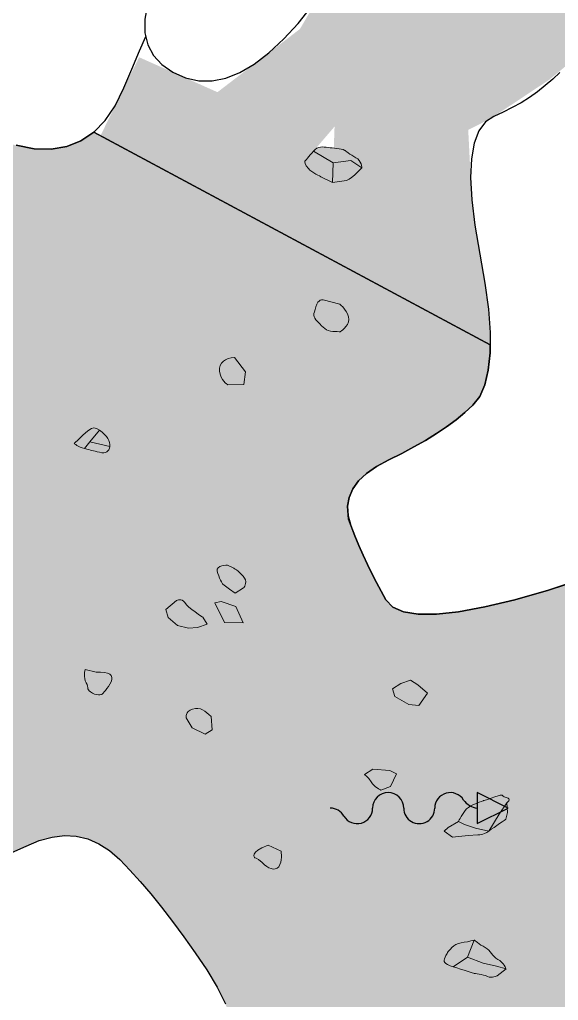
# Model space of a CAD drawing. Header units: metres. Extents: x -1178 to 131, y -250 to 398.
# Drawn here: x -719.8 to -685.1, y 289.4 to 352.6 of the extents above; entities that cross this region are included whole.
import ezdxf

# ---------------------------------------------------------------- set-up
doc = ezdxf.new("R2010")
doc.units = ezdxf.units.M
doc.header["$MEASUREMENT"] = 0
for name, color, linetype in [('Blocs - Actifs', 170, 'Continuous'), ('Topo Dessin - Actifs', 170, 'Continuous'), ('Topo Dessin - Galeries', 1, 'Continuous'), ('Topo Dessin - Puits', 248, 'Continuous'), ('Topo Dessin - Spéléothèmes', 26, 'Continuous')]:
    doc.layers.add(name, color=color, linetype=linetype)
doc.layers.add('Topo Dessin - Fond', color=7, linetype='Continuous', true_color=0xdedede)
doc.styles.add('PUITS', font='WINGDNG3.TTF')
doc.linetypes.add('PUITS_2', pattern='A,0.6,["p",PUITS,S=1,R=0,X=-0.4,Y=0],0.6', length=1.2)

# ---------------------------------------------------------------- blocks, each defined once
blk = doc.blocks.new('*U101')
at = {"layer": 'Topo Dessin - Spéléothèmes'}
h = blk.add_hatch(color=255, dxfattribs=at)
h.dxf.hatch_style = 2
edge = h.paths.add_edge_path()
edge.add_spline(control_points=[(-0.107, 1.177), (-0.535, 0.749), (-1.07, 0.535), (-1.177, 0.107), (-1.284, -0.32), (-1.284, -0.321), (-1.284, -0.641), (-1.284, -0.963), (-1.177, -1.069), (-0.535, -0.963), (0.107, -0.856), (0.855, -0.748), (0.855, -0.748), (0.855, -0.748), (1.39, -0.535), (1.711, -0.535), (2.032, -0.535), (2.246, -0.214), (2.246, -0.214), (2.246, -0.214), (2.567, 0.428), (2.567, 0.428), (2.567, 0.428), (2.246, 0.749), (1.818, 0.749), (1.39, 0.749), (1.176, 1.069), (0.748, 1.069), (0.321, 1.069), (-0.107, 1.177), (-0.107, 1.177)], knot_values=[0, 0, 0, 0, 1, 1, 1, 2, 2, 2, 3, 3, 3, 4, 4, 4, 5, 5, 5, 6, 6, 6, 7, 7, 7, 8, 8, 8, 9, 9, 9, 10, 10, 10, 10], degree=3, periodic=0)
at = {"layer": 'Topo Dessin - Spéléothèmes', "lineweight": 5}
for points in [[(-0.107, 1.177), (0, 0), (1.069, 0.107), (1.925, 0.321), (2.567, 0.428)], [(0, 0), (-0.535, -0.963)]]:
    blk.add_lwpolyline(points, dxfattribs=at)
at = {"layer": 'Topo Dessin - Spéléothèmes', "lineweight": 9}
blk.add_open_spline([(-0.107, 1.177), (-0.535, 0.749), (-1.07, 0.535), (-1.177, 0.107), (-1.284, -0.32), (-1.284, -0.321), (-1.284, -0.641), (-1.284, -0.963), (-1.177, -1.069), (-0.535, -0.963), (0.107, -0.856), (0.855, -0.748), (0.855, -0.748), (0.855, -0.748), (1.39, -0.535), (1.711, -0.535), (2.032, -0.535), (2.246, -0.214), (2.246, -0.214), (2.246, -0.214), (2.567, 0.428), (2.567, 0.428), (2.567, 0.428), (2.246, 0.749), (1.818, 0.749), (1.39, 0.749), (1.176, 1.069), (0.748, 1.069), (0.321, 1.069), (-0.107, 1.177), (-0.107, 1.177)], degree=3, knots=[0, 0, 0, 0, 1, 1, 1, 2, 2, 2, 3, 3, 3, 4, 4, 4, 5, 5, 5, 6, 6, 6, 7, 7, 7, 8, 8, 8, 9, 9, 9, 10, 10, 10, 10], dxfattribs=at)
blk = doc.blocks.new('*U107')
at = {"layer": 'Topo Dessin - Spéléothèmes'}
h = blk.add_hatch(color=255, dxfattribs=at)
h.dxf.hatch_style = 2
edge = h.paths.add_edge_path()
edge.add_spline(control_points=[(-0.348, 1.04), (-0.348, 1.04), (-0.989, 0.398), (-1.096, 0.077), (-1.203, -0.243), (-1.203, -0.885), (-1.203, -0.885), (-1.203, -0.885), (-1.631, -1.527), (-1.631, -1.527), (-1.631, -1.527), (-1.738, -1.848), (-1.738, -1.848), (-1.738, -1.848), (-1.096, -1.955), (-1.096, -1.955), (-1.096, -1.955), (-0.241, -1.42), (-0.241, -1.42), (-0.241, -1.42), (0.294, -1.099), (0.294, -1.099), (0.294, -1.099), (0.615, -0.992), (0.829, -0.564), (1.043, -0.136), (1.471, 0.612), (1.471, 0.612), (1.471, 0.612), (1.364, 1.04), (1.364, 1.04), (1.364, 1.04), (1.043, 1.574), (1.043, 1.574), (1.043, 1.574), (1.278, 1.98), (0.85, 1.873), (0.422, 1.766), (0.722, 2.109), (0.187, 1.574), (-0.348, 1.04), (-0.348, 1.04), (-0.348, 1.04)], knot_values=[0, 0, 0, 0, 1, 1, 1, 2, 2, 2, 3, 3, 3, 4, 4, 4, 5, 5, 5, 6, 6, 6, 7, 7, 7, 8, 8, 8, 9, 9, 9, 10, 10, 10, 11, 11, 11, 12, 12, 12, 13, 13, 13, 14, 14, 14, 14], degree=3, periodic=0)
at = {"layer": 'Topo Dessin - Spéléothèmes', "lineweight": 5}
blk.add_lwpolyline([(1.043, 1.574), (0.936, 0.719), (0.829, -0.564), (-0.027, -0.778), (-0.775, -0.885), (-1.203, -0.885)], dxfattribs=at)
at = {"layer": 'Topo Dessin - Spéléothèmes', "lineweight": 9}
blk.add_open_spline([(-0.348, 1.04), (-0.348, 1.04), (-0.989, 0.398), (-1.096, 0.077), (-1.203, -0.243), (-1.203, -0.885), (-1.203, -0.885), (-1.203, -0.885), (-1.631, -1.527), (-1.631, -1.527), (-1.631, -1.527), (-1.738, -1.848), (-1.738, -1.848), (-1.738, -1.848), (-1.096, -1.955), (-1.096, -1.955), (-1.096, -1.955), (-0.241, -1.42), (-0.241, -1.42), (-0.241, -1.42), (0.294, -1.099), (0.294, -1.099), (0.294, -1.099), (0.615, -0.992), (0.829, -0.564), (1.043, -0.136), (1.471, 0.612), (1.471, 0.612), (1.471, 0.612), (1.364, 1.04), (1.364, 1.04), (1.364, 1.04), (1.043, 1.574), (1.043, 1.574), (1.043, 1.574), (1.278, 1.98), (0.85, 1.873), (0.422, 1.766), (0.722, 2.109), (0.187, 1.574), (-0.348, 1.04), (-0.348, 1.04), (-0.348, 1.04)], degree=3, knots=[0, 0, 0, 0, 1, 1, 1, 2, 2, 2, 3, 3, 3, 4, 4, 4, 5, 5, 5, 6, 6, 6, 7, 7, 7, 8, 8, 8, 9, 9, 9, 10, 10, 10, 11, 11, 11, 12, 12, 12, 13, 13, 13, 14, 14, 14, 14], dxfattribs=at)
blk = doc.blocks.new('*U125')
at = {"layer": 'Topo Dessin - Spéléothèmes'}
h = blk.add_hatch(color=255, dxfattribs=at)
h.dxf.hatch_style = 2
edge = h.paths.add_edge_path()
edge.add_spline(control_points=[(8, 26.8), (0, 26.8), (-10.7, 21.4), (-18.7, 18.7), (-26.7, 16.1), (-34.8, 13.4), (-37.4, 2.7), (-40.1, -8), (-42.8, -18.7), (-42.8, -18.7), (-42.8, -18.7), (-40.1, -24.1), (-32.1, -26.7), (-24.1, -29.4), (-8, -29.4), (-8, -29.4), (-8, -29.4), (13.4, -29.4), (13.4, -29.4), (13.4, -29.4), (32.1, -16), (32.1, -16), (32.1, -16), (37.4, -10.7), (40.1, -2.7), (42.8, 5.4), (45.5, 13.4), (45.5, 13.4), (45.5, 13.4), (40.1, 24.1), (29.4, 24.1), (18.7, 24.1), (8, 26.8), (8, 26.8)], knot_values=[0, 0, 0, 0, 1, 1, 1, 2, 2, 2, 3, 3, 3, 4, 4, 4, 5, 5, 5, 6, 6, 6, 7, 7, 7, 8, 8, 8, 9, 9, 9, 10, 10, 10, 11, 11, 11, 11], degree=3, periodic=0)
at = {"layer": 'Topo Dessin - Spéléothèmes', "lineweight": 5}
for points in [[(-37.4, 2.7), (0, 0), (24.1, 16.1), (45.5, 13.4)], [(0, 0), (13.4, -29.4)]]:
    blk.add_lwpolyline(points, dxfattribs=at)
at = {"layer": 'Topo Dessin - Spéléothèmes', "lineweight": 9}
blk.add_open_spline([(8, 26.8), (0, 26.8), (-10.7, 21.4), (-18.7, 18.7), (-26.7, 16.1), (-34.8, 13.4), (-37.4, 2.7), (-40.1, -8), (-42.8, -18.7), (-42.8, -18.7), (-42.8, -18.7), (-40.1, -24.1), (-32.1, -26.7), (-24.1, -29.4), (-8, -29.4), (-8, -29.4), (-8, -29.4), (13.4, -29.4), (13.4, -29.4), (13.4, -29.4), (32.1, -16), (32.1, -16), (32.1, -16), (37.4, -10.7), (40.1, -2.7), (42.8, 5.4), (45.5, 13.4), (45.5, 13.4), (45.5, 13.4), (40.1, 24.1), (29.4, 24.1), (18.7, 24.1), (8, 26.8), (8, 26.8)], degree=3, knots=[0, 0, 0, 0, 1, 1, 1, 2, 2, 2, 3, 3, 3, 4, 4, 4, 5, 5, 5, 6, 6, 6, 7, 7, 7, 8, 8, 8, 9, 9, 9, 10, 10, 10, 11, 11, 11, 11], dxfattribs=at)
blk = doc.blocks.new('block 519')
at = {"layer": 'Topo Dessin - Spéléothèmes'}
h = blk.add_hatch(color=255, dxfattribs=at)
h.dxf.hatch_style = 2
edge = h.paths.add_edge_path()
edge.add_spline(control_points=[(-0.855, -0.535), (-0.428, 0.535), (-0.428, 1.069), (0.214, 0.963), (0.855, 0.855), (1.177, 0.641), (1.283, 0.32), (1.39, 0), (1.283, -0.214), (0.855, -0.321), (0.428, -0.428), (0.321, -0.428), (-0.107, -0.535), (-0.535, -0.642), (-0.855, -0.535), (-0.855, -0.535)], knot_values=[0, 0, 0, 0, 1, 1, 1, 2, 2, 2, 3, 3, 3, 4, 4, 4, 5, 5, 5, 5], degree=3, periodic=0)
at = {"layer": 'Topo Dessin - Spéléothèmes', "lineweight": 5}
for points in [[(0.214, 0.963), (0, 0), (1.283, 0.32)], [(0, 0), (-0.107, -0.535)]]:
    blk.add_lwpolyline(points, dxfattribs=at)
at = {"layer": 'Topo Dessin - Spéléothèmes', "lineweight": 9}
blk.add_open_spline([(-0.855, -0.535), (-0.428, 0.535), (-0.428, 1.069), (0.214, 0.963), (0.855, 0.855), (1.177, 0.641), (1.283, 0.32), (1.39, 0), (1.283, -0.214), (0.855, -0.321), (0.428, -0.428), (0.321, -0.428), (-0.107, -0.535), (-0.535, -0.642), (-0.855, -0.535), (-0.855, -0.535)], degree=3, knots=[0, 0, 0, 0, 1, 1, 1, 2, 2, 2, 3, 3, 3, 4, 4, 4, 5, 5, 5, 5], dxfattribs=at)
blk = doc.blocks.new('Pierre 001')
at = {"layer": 'Topo Dessin - Spéléothèmes'}
h = blk.add_hatch(color=255, dxfattribs=at)
h.dxf.hatch_style = 2
edge = h.paths.add_edge_path()
edge.add_spline(control_points=[(0.034, 0.653), (-0.393, 0.546), (-0.714, 0.439), (-0.821, 0.011), (-0.928, -0.417), (-0.607, -0.523), (-0.607, -0.523), (-0.607, -0.523), (0.034, -0.523), (0.034, -0.523), (0.034, -0.523), (0.676, -0.095), (0.676, -0.095), (0.676, -0.095), (0.676, 0.332), (0.676, 0.332), (0.676, 0.332), (0.034, 0.653), (0.034, 0.653)], knot_values=[0, 0, 0, 0, 1, 1, 1, 2, 2, 2, 3, 3, 3, 4, 4, 4, 5, 5, 5, 6, 6, 6, 6], degree=3, periodic=0)
at = {"layer": 'Topo Dessin - Spéléothèmes', "lineweight": 9}
blk.add_open_spline([(0.034, 0.653), (-0.393, 0.546), (-0.714, 0.439), (-0.821, 0.011), (-0.928, -0.417), (-0.607, -0.523), (-0.607, -0.523), (-0.607, -0.523), (0.034, -0.523), (0.034, -0.523), (0.034, -0.523), (0.676, -0.095), (0.676, -0.095), (0.676, -0.095), (0.676, 0.332), (0.676, 0.332), (0.676, 0.332), (0.034, 0.653), (0.034, 0.653)], degree=3, knots=[0, 0, 0, 0, 1, 1, 1, 2, 2, 2, 3, 3, 3, 4, 4, 4, 5, 5, 5, 6, 6, 6, 6], dxfattribs=at)
blk = doc.blocks.new('Pierre 002')
at = {"layer": 'Topo Dessin - Spéléothèmes'}
h = blk.add_hatch(color=255, dxfattribs=at)
h.dxf.hatch_style = 2
edge = h.paths.add_edge_path()
edge.add_spline(control_points=[(0.542, 0.773), (0.542, 0.773), (-0.314, 0.346), (-0.634, 0.346), (-0.955, 0.346), (-0.955, 0.025), (-0.955, 0.025), (-0.955, 0.025), (-0.848, -0.724), (-0.848, -0.724), (-0.848, -0.724), (-0.421, -0.831), (-0.421, -0.831), (-0.421, -0.831), (0.221, -0.617), (0.221, -0.617), (0.221, -0.617), (0.649, -0.189), (0.649, -0.189), (0.649, -0.189), (0.863, 0.239), (0.863, 0.239), (0.863, 0.239), (0.97, 0.773), (0.97, 0.773), (0.97, 0.773), (0.542, 0.773), (0.542, 0.773)], knot_values=[0, 0, 0, 0, 1, 1, 1, 2, 2, 2, 3, 3, 3, 4, 4, 4, 5, 5, 5, 6, 6, 6, 7, 7, 7, 8, 8, 8, 9, 9, 9, 9], degree=3, periodic=0)
at = {"layer": 'Topo Dessin - Spéléothèmes', "lineweight": 9}
blk.add_open_spline([(0.542, 0.773), (0.542, 0.773), (-0.314, 0.346), (-0.634, 0.346), (-0.955, 0.346), (-0.955, 0.025), (-0.955, 0.025), (-0.955, 0.025), (-0.848, -0.724), (-0.848, -0.724), (-0.848, -0.724), (-0.421, -0.831), (-0.421, -0.831), (-0.421, -0.831), (0.221, -0.617), (0.221, -0.617), (0.221, -0.617), (0.649, -0.189), (0.649, -0.189), (0.649, -0.189), (0.863, 0.239), (0.863, 0.239), (0.863, 0.239), (0.97, 0.773), (0.97, 0.773), (0.97, 0.773), (0.542, 0.773), (0.542, 0.773)], degree=3, knots=[0, 0, 0, 0, 1, 1, 1, 2, 2, 2, 3, 3, 3, 4, 4, 4, 5, 5, 5, 6, 6, 6, 7, 7, 7, 8, 8, 8, 9, 9, 9, 9], dxfattribs=at)
blk = doc.blocks.new('Pierre 004')
at = {"layer": 'Topo Dessin - Spéléothèmes'}
h = blk.add_hatch(color=255, dxfattribs=at)
h.dxf.hatch_style = 2
edge = h.paths.add_edge_path()
edge.add_spline(control_points=[(-0.449, 0.399), (-0.449, 0.399), (-0.771, 0.185), (-0.771, 0.185), (-0.771, 0.185), (-1.091, -0.35), (-0.771, -0.457), (-0.449, -0.564), (-0.022, -0.564), (-0.022, -0.564), (-0.022, -0.564), (0.38, -0.392), (0.38, -0.392), (0.38, -0.392), (0.727, -0.243), (0.727, -0.243), (0.727, -0.243), (0.727, 0.291), (0.727, 0.291), (0.727, 0.291), (0.62, 0.612), (0.299, 0.612), (-0.022, 0.612), (-0.449, 0.399), (-0.449, 0.399)], knot_values=[0, 0, 0, 0, 1, 1, 1, 2, 2, 2, 3, 3, 3, 4, 4, 4, 5, 5, 5, 6, 6, 6, 7, 7, 7, 8, 8, 8, 8], degree=3, periodic=0)
at = {"layer": 'Topo Dessin - Spéléothèmes', "lineweight": 9}
blk.add_open_spline([(-0.449, 0.399), (-0.449, 0.399), (-0.771, 0.185), (-0.771, 0.185), (-0.771, 0.185), (-1.091, -0.35), (-0.771, -0.457), (-0.449, -0.564), (-0.022, -0.564), (-0.022, -0.564), (-0.022, -0.564), (0.38, -0.392), (0.38, -0.392), (0.38, -0.392), (0.727, -0.243), (0.727, -0.243), (0.727, -0.243), (0.727, 0.291), (0.727, 0.291), (0.727, 0.291), (0.62, 0.612), (0.299, 0.612), (-0.022, 0.612), (-0.449, 0.399), (-0.449, 0.399)], degree=3, knots=[0, 0, 0, 0, 1, 1, 1, 2, 2, 2, 3, 3, 3, 4, 4, 4, 5, 5, 5, 6, 6, 6, 7, 7, 7, 8, 8, 8, 8], dxfattribs=at)
blk = doc.blocks.new('Pierre 005')
at = {"layer": 'Topo Dessin - Spéléothèmes'}
h = blk.add_hatch(color=255, dxfattribs=at)
h.dxf.hatch_style = 2
edge = h.paths.add_edge_path()
edge.add_spline(control_points=[(-0.857, 0.651), (-1.071, 0.223), (-1.071, -0.205), (-0.643, -0.419), (-0.215, -0.633), (0.213, -0.419), (0.213, -0.419), (0.213, -0.419), (0.641, 0.33), (0.641, 0.33), (0.641, 0.33), (0.106, 0.757), (0.106, 0.757), (0.106, 0.757), (-0.857, 0.651), (-0.857, 0.651)], knot_values=[0, 0, 0, 0, 1, 1, 1, 2, 2, 2, 3, 3, 3, 4, 4, 4, 5, 5, 5, 5], degree=3, periodic=0)
at = {"layer": 'Topo Dessin - Spéléothèmes', "lineweight": 9}
blk.add_open_spline([(-0.857, 0.651), (-1.071, 0.223), (-1.071, -0.205), (-0.643, -0.419), (-0.215, -0.633), (0.213, -0.419), (0.213, -0.419), (0.213, -0.419), (0.641, 0.33), (0.641, 0.33), (0.641, 0.33), (0.106, 0.757), (0.106, 0.757), (0.106, 0.757), (-0.857, 0.651), (-0.857, 0.651)], degree=3, knots=[0, 0, 0, 0, 1, 1, 1, 2, 2, 2, 3, 3, 3, 4, 4, 4, 5, 5, 5, 5], dxfattribs=at)
blk = doc.blocks.new('Pierre 008')
at = {"layer": 'Topo Dessin - Spéléothèmes'}
h = blk.add_hatch(color=255, dxfattribs=at)
h.dxf.hatch_style = 2
h.paths.add_polyline_path([(-0.134, 0.486), (-0.776, -0.049), (-0.883, -0.37), (0.293, -0.477), (0.828, 0.379)])
at = {"layer": 'Topo Dessin - Spéléothèmes', "lineweight": 9}
blk.add_lwpolyline([(-0.134, 0.486), (-0.776, -0.049), (-0.883, -0.37), (-0.883, -0.37), (0.293, -0.477), (0.828, 0.379), (-0.134, 0.486)], dxfattribs=at)
blk = doc.blocks.new('Pierre 013')
at = {"layer": 'Topo Dessin - Spéléothèmes'}
h = blk.add_hatch(color=255, dxfattribs=at)
h.dxf.hatch_style = 2
edge = h.paths.add_edge_path()
edge.add_spline(control_points=[(-0.383, 0.707), (-0.383, 0.707), (-1.024, 0.065), (-1.024, 0.065), (-1.024, 0.065), (-1.238, -0.148), (-0.917, -0.469), (-0.596, -0.791), (-0.597, -0.898), (-0.169, -0.791), (0.259, -0.684), (0.473, -0.684), (0.687, -0.363), (0.901, -0.042), (0.901, -0.042), (0.901, -0.042), (0.901, -0.042), (0.901, 0.492), (0.58, 0.707), (0.259, 0.92), (-0.383, 0.707), (-0.383, 0.707)], knot_values=[0, 0, 0, 0, 1, 1, 1, 2, 2, 2, 3, 3, 3, 4, 4, 4, 5, 5, 5, 6, 6, 6, 7, 7, 7, 7], degree=3, periodic=0)
at = {"layer": 'Topo Dessin - Spéléothèmes', "lineweight": 9}
blk.add_open_spline([(-0.383, 0.707), (-0.383, 0.707), (-1.024, 0.065), (-1.024, 0.065), (-1.024, 0.065), (-1.238, -0.148), (-0.917, -0.469), (-0.596, -0.791), (-0.597, -0.898), (-0.169, -0.791), (0.259, -0.684), (0.473, -0.684), (0.687, -0.363), (0.901, -0.042), (0.901, -0.042), (0.901, -0.042), (0.901, -0.042), (0.901, 0.492), (0.58, 0.707), (0.259, 0.92), (-0.383, 0.707), (-0.383, 0.707)], degree=3, knots=[0, 0, 0, 0, 1, 1, 1, 2, 2, 2, 3, 3, 3, 4, 4, 4, 5, 5, 5, 6, 6, 6, 7, 7, 7, 7], dxfattribs=at)
blk = doc.blocks.new('Pierre 014')
at = {"layer": 'Topo Dessin - Spéléothèmes'}
h = blk.add_hatch(color=255, dxfattribs=at)
h.dxf.hatch_style = 2
h.paths.add_polyline_path([(-0.203, 0.595), (-0.631, 0.382), (-0.738, -0.153), (-0.738, -0.688), (-0.31, -0.795), (0.439, -0.367), (0.76, 0.06), (0.439, 0.809)])
at = {"layer": 'Topo Dessin - Spéléothèmes', "lineweight": 9}
blk.add_lwpolyline([(-0.203, 0.595), (-0.631, 0.382), (-0.738, -0.153), (-0.738, -0.688), (-0.31, -0.795), (0.439, -0.367), (0.76, 0.06), (0.439, 0.809), (-0.203, 0.595)], dxfattribs=at)
blk = doc.blocks.new('Pierre 019')
at = {"layer": 'Topo Dessin - Spéléothèmes'}
h = blk.add_hatch(color=255, dxfattribs=at)
h.dxf.hatch_style = 2
edge = h.paths.add_edge_path()
edge.add_spline(control_points=[(-0.503, 0.151), (-0.182, 0.793), (0.139, 0.9), (0.352, 0.579), (0.566, 0.259), (0.673, -0.169), (0.673, -0.169), (0.673, -0.169), (0.673, -0.383), (0.352, -0.597), (0.031, -0.811), (0.032, -0.597), (-0.289, -0.597), (-0.61, -0.597), (-0.931, -0.277), (-0.931, -0.277), (-0.931, -0.277), (-0.503, 0.151), (-0.503, 0.151)], knot_values=[0, 0, 0, 0, 1, 1, 1, 2, 2, 2, 3, 3, 3, 4, 4, 4, 5, 5, 5, 6, 6, 6, 6], degree=3, periodic=0)
at = {"layer": 'Topo Dessin - Spéléothèmes', "lineweight": 9}
blk.add_open_spline([(-0.503, 0.151), (-0.182, 0.793), (0.139, 0.9), (0.352, 0.579), (0.566, 0.259), (0.673, -0.169), (0.673, -0.169), (0.673, -0.169), (0.673, -0.383), (0.352, -0.597), (0.031, -0.811), (0.032, -0.597), (-0.289, -0.597), (-0.61, -0.597), (-0.931, -0.277), (-0.931, -0.277), (-0.931, -0.277), (-0.503, 0.151), (-0.503, 0.151)], degree=3, knots=[0, 0, 0, 0, 1, 1, 1, 2, 2, 2, 3, 3, 3, 4, 4, 4, 5, 5, 5, 6, 6, 6, 6], dxfattribs=at)
blk = doc.blocks.new('Pierre 022')
at = {"layer": 'Topo Dessin - Spéléothèmes'}
h = blk.add_hatch(color=255, dxfattribs=at)
h.dxf.hatch_style = 2
edge = h.paths.add_edge_path()
edge.add_spline(control_points=[(-0.664, 0.182), (-0.878, -0.887), (-0.45, -0.781), (-0.45, -0.781), (-0.45, -0.781), (-0.45, -0.674), (-0.022, -0.567), (0.406, -0.46), (0.726, -0.246), (0.619, 0.075), (0.513, 0.395), (-0.022, 0.61), (-0.022, 0.61), (-0.022, 0.61), (-0.664, 0.182), (-0.664, 0.182)], knot_values=[0, 0, 0, 0, 1, 1, 1, 2, 2, 2, 3, 3, 3, 4, 4, 4, 5, 5, 5, 5], degree=3, periodic=0)
at = {"layer": 'Topo Dessin - Spéléothèmes', "lineweight": 9}
blk.add_open_spline([(-0.664, 0.182), (-0.878, -0.887), (-0.45, -0.781), (-0.45, -0.781), (-0.45, -0.781), (-0.45, -0.674), (-0.022, -0.567), (0.406, -0.46), (0.726, -0.246), (0.619, 0.075), (0.513, 0.395), (-0.022, 0.61), (-0.022, 0.61), (-0.022, 0.61), (-0.664, 0.182), (-0.664, 0.182)], degree=3, knots=[0, 0, 0, 0, 1, 1, 1, 2, 2, 2, 3, 3, 3, 4, 4, 4, 5, 5, 5, 5], dxfattribs=at)
blk = doc.blocks.new('Pierre 017')
at = {"layer": 'Topo Dessin - Spéléothèmes'}
h = blk.add_hatch(color=255, dxfattribs=at)
h.dxf.hatch_style = 2
edge = h.paths.add_edge_path()
edge.add_spline(control_points=[(-0.176, 0.611), (-0.176, 0.611), (-0.711, -0.138), (-0.711, -0.138), (-0.711, -0.138), (-0.711, -0.673), (-0.711, -0.673), (-0.711, -0.673), (-0.497, -0.566), (-0.176, -0.566), (0.145, -0.566), (0.466, -0.352), (0.466, -0.352), (0.466, -0.352), (0.572, 0.183), (0.572, 0.183), (0.572, 0.183), (0.145, 0.824), (0.145, 0.824), (0.145, 0.824), (-0.176, 0.611), (-0.176, 0.611)], knot_values=[0, 0, 0, 0, 1, 1, 1, 2, 2, 2, 3, 3, 3, 4, 4, 4, 5, 5, 5, 6, 6, 6, 7, 7, 7, 7], degree=3, periodic=0)
at = {"layer": 'Topo Dessin - Spéléothèmes', "lineweight": 9}
blk.add_open_spline([(-0.176, 0.611), (-0.176, 0.611), (-0.711, -0.138), (-0.711, -0.138), (-0.711, -0.138), (-0.711, -0.673), (-0.711, -0.673), (-0.711, -0.673), (-0.497, -0.566), (-0.176, -0.566), (0.145, -0.566), (0.466, -0.352), (0.466, -0.352), (0.466, -0.352), (0.572, 0.183), (0.572, 0.183), (0.572, 0.183), (0.145, 0.824), (0.145, 0.824), (0.145, 0.824), (-0.176, 0.611), (-0.176, 0.611)], degree=3, knots=[0, 0, 0, 0, 1, 1, 1, 2, 2, 2, 3, 3, 3, 4, 4, 4, 5, 5, 5, 6, 6, 6, 7, 7, 7, 7], dxfattribs=at)
blk = doc.blocks.new('Ecoulement')
at = {"layer": 'Blocs - Actifs'}
h = blk.add_hatch(color=256, dxfattribs=at)
h.dxf.hatch_style = 1
h.paths.add_polyline_path([(4.732, -1), (6.732, 0), (4.732, 1)])
for p, q in [((6.732, 0), (4.732, 1)), ((4.732, 1), (4.732, -1)), ((4.732, -1), (6.732, 0))]:
    blk.add_line(p, q, dxfattribs=at)
for centre, radius, start, end in [((4.939, 1.347), 1.363, 217.17945, 261.26354), ((-4.731, -1), 1, 28.4711, 90.00504)]:
    blk.add_arc(centre, radius, start, end, dxfattribs=at)
for centre, major_axis, ratio, start_param, end_param in [((-1, 0), (0, -1), 0.999831, 7.853982, 10.99523), ((3, 0), (0, -1), 0.999914, 2.121384, 4.712733), ((-3, 0), (0, 1), 1, 8.404856, 10.995574), ((1, 0), (1, 0), 0.999967, 3.141363, 6.283185)]:
    blk.add_ellipse(centre, major_axis=major_axis, ratio=ratio, start_param=start_param, end_param=end_param, dxfattribs=at)

msp = doc.modelspace()

# ---------------------------------------------------------------- hatches: boundary and pattern name
at = {"layer": 'Topo Dessin - Fond'}
h = msp.add_hatch(color=256, dxfattribs=at)
h.dxf.hatch_style = 1
h.paths.add_polyline_path([(-677.864, 354.913), (-677.348, 355.744), (-676.917, 356.671), (-676.57, 357.694), (-676.307, 358.812), (-676.13, 360.026), (-675.401, 365.08), (-670.549, 365.07), (-666.869, 365.024), (-665.546, 365.006), (-659.389, 364.914), (-661.677, 357.489), (-661.55, 357.115), (-661.127, 356.493), (-660.512, 355.931), (-659.706, 355.429), (-658.853, 355.054), (-658.098, 354.876), (-657.443, 354.896), (-656.886, 355.113), (-656.427, 355.527), (-656.068, 356.138), (-655.817, 356.916), (-655.106, 362.01), (-653.216, 370.56), (-653.169, 370.901), (-653.131, 372.042), (-653.231, 373.053), (-653.469, 373.935), (-653.846, 374.687), (-654.36, 375.309), (-655.013, 375.802), (-655.765, 376.203), (-656.575, 376.546), (-657.445, 376.834), (-658.375, 377.065), (-659.363, 377.239), (-660.058, 377.318), (-666.474, 377.58), (-665.524, 380.543), (-664.17, 383.215), (-663.875, 383.863), (-663.351, 385.217), (-662.859, 386.693), (-662.402, 388.292), (-661.979, 390.014), (-661.59, 391.858), (-661.234, 393.825), (-660.543, 397.685), (-686.386, 397.543), (-690.32, 390.919), (-693.073, 392.778), (-693.371, 393.146), (-697.461, 397.685), (-709.142, 397.685), (-709.78, 396.15), (-710.357, 394.301), (-710.717, 392.51), (-710.859, 390.779), (-710.784, 389.107), (-710.493, 387.494), (-709.983, 385.941), (-709.257, 384.446), (-708.404, 383.028), (-707.515, 381.702), (-706.588, 380.47), (-705.625, 379.33), (-704.625, 378.283), (-703.589, 377.33), (-702.819, 376.712), (-698.246, 373.441), (-696.617, 367.703), (-698.604, 363.494), (-698.384, 357.674), (-701.719, 351.999), (-707.028, 347.933), (-712.074, 350.183), (-714.563, 345.128), (-689.477, 331.658), (-689.476, 332.458), (-689.584, 333.954), (-689.789, 335.524), (-690.453, 339.358), (-690.65, 340.999), (-690.88, 345.504), (-689.44, 346.232), (-685.659, 348.738), (-683.417, 350.586), (-682.808, 351.056), (-678.386, 354.274)])
h.paths.add_polyline_path([(-692.919, 367.091), (-695.13, 375.102), (-695.501, 379.963), (-689.157, 382.925), (-688.659, 378.981), (-688.664, 375.497), (-688.674, 374.437), (-688.773, 368.232)], flags=16)
edge = h.paths.add_edge_path(flags=16)
edge.add_spline(control_points=[(-673.727, 377.593), (-673.236, 377.937), (-672.734, 377.741), (-672.243, 378.085), (-671.752, 378.428), (-671.127, 378.318), (-671.127, 378.318), (-671.127, 378.318), (-671.09, 378.069), (-671.053, 377.821)], knot_values=[6.5, 6.5, 6.5, 6.5, 7.5, 7.5, 7.5, 8.5, 8.5, 8.5, 9, 9, 9, 9], degree=3, periodic=0)
edge.add_line((-671.425, 378.025), (-670.782, 378.655))
edge = h.paths.add_edge_path(flags=16)
edge.add_spline(control_points=[(-698.208, 342.582), (-698.443, 342.347), (-698.725, 342.252), (-698.725, 342.252)], knot_values=[7.00001, 7.00001, 7.00001, 7.00001, 8, 8, 8, 8], degree=3, periodic=0)
edge.add_spline(control_points=[(-698.725, 342.252), (-698.725, 342.252), (-698.949, 342.217), (-699.172, 342.182)], knot_values=[6.5, 6.5, 6.5, 6.5, 7, 7, 7, 7], degree=3, periodic=0)
edge.add_spline(control_points=[(-699.172, 342.182), (-699.396, 342.146), (-699.62, 342.111), (-699.62, 342.111), (-699.62, 342.111), (-699.808, 342.205), (-699.996, 342.3)], knot_values=[5.5, 5.5, 5.5, 5.5, 6, 6, 6, 6.5, 6.5, 6.5, 6.5], degree=3, periodic=0)
edge.add_spline(control_points=[(-701.408, 343.476), (-701.408, 343.476), (-701.126, 343.806), (-700.843, 344.136)], knot_values=[2, 2, 2, 2, 3, 3, 3, 3], degree=3, periodic=0)
edge.add_line((-699.486, 345.72), (-699.537, 344.333))
edge.add_spline(control_points=[(-699.902, 344.371), (-699.573, 344.324), (-699.102, 344.324), (-698.819, 344.183)], knot_values=[0, 0, 0, 0, 1, 1, 1, 1], degree=3, periodic=0)
edge = h.paths.add_edge_path(flags=16)
edge.add_spline(control_points=[(-689.91, 387.124), (-690.105, 386.621), (-690.265, 386.326), (-690.633, 386.069)], knot_values=[4, 4, 4, 4, 5, 5, 5, 5], degree=3, periodic=0)
edge.add_spline(control_points=[(-690.633, 386.069), (-691.001, 385.811), (-690.83, 385.566), (-691.234, 385.1)], knot_values=[3, 3, 3, 3, 4, 4, 4, 4], degree=3, periodic=0)
edge.add_spline(control_points=[(-691.234, 385.1), (-691.639, 384.634), (-691.344, 384.474), (-691.921, 384.253)], knot_values=[2, 2, 2, 2, 3, 3, 3, 3], degree=3, periodic=0)
edge.add_spline(control_points=[(-693.651, 385.418), (-693.817, 385.723), (-693.878, 385.945), (-693.867, 386.112)], knot_values=[0.743964, 0.743964, 0.743964, 0.743964, 1, 1, 1, 1], degree=3, periodic=0)
edge.add_spline(control_points=[(-692.767, 386.768), (-692.767, 386.768), (-692.203, 387.528), (-692.203, 387.528), (-692.203, 387.528), (-691.664, 387.541), (-691.173, 387.884), (-690.683, 388.227), (-689.971, 387.995), (-689.971, 387.995)], knot_values=[6.000006, 6.000006, 6.000006, 6.000006, 7.000006, 7.000006, 7.000006, 8.000006, 8.000006, 8.000006, 9, 9, 9, 9], degree=3, periodic=0)
edge = h.paths.add_edge_path(flags=16)
edge.add_spline(control_points=[(-678.416, 389.622), (-678.416, 390.1), (-678.129, 390.434), (-678.129, 390.434), (-678.129, 390.434), (-677.938, 390.458), (-677.746, 390.482)], knot_values=[0.5, 0.5, 0.5, 0.5, 1.5, 1.5, 1.5, 2, 2, 2, 2], degree=3, periodic=0)
edge.add_spline(control_points=[(-677.746, 390.482), (-677.555, 390.506), (-677.364, 390.53), (-677.364, 390.53), (-677.364, 390.53), (-677.029, 390.483), (-677.029, 390.483), (-677.029, 390.483), (-676.072, 390.482), (-675.785, 390.338)], knot_values=[7, 7, 7, 7, 7.5, 7.5, 7.5, 8.5, 8.5, 8.5, 9.5, 9.5, 9.5, 9.5], degree=3, periodic=0)
edge.add_spline(control_points=[(-675.833, 389.526), (-675.929, 389.095), (-676.646, 389.095), (-676.646, 389.095), (-676.646, 389.095), (-676.885, 388.916), (-677.124, 388.736)], knot_values=[4.5, 4.5, 4.5, 4.5, 5.5, 5.5, 5.5, 6, 6, 6, 6], degree=3, periodic=0)
edge.add_spline(control_points=[(-675.785, 390.338), (-675.498, 390.195), (-675.737, 389.956), (-675.833, 389.526)], knot_values=[6, 6, 6, 6, 7, 7, 7, 7], degree=3, periodic=0)
edge.add_spline(control_points=[(-675.833, 389.526), (-675.929, 389.095), (-676.646, 389.095), (-676.646, 389.095), (-676.646, 389.095), (-676.885, 388.916), (-677.124, 388.736)], knot_values=[4.5, 4.5, 4.5, 4.5, 5.5, 5.5, 5.5, 6, 6, 6, 6], degree=3, periodic=0)
edge.add_spline(control_points=[(-677.124, 388.736), (-677.364, 388.557), (-677.603, 388.378), (-677.603, 388.378), (-677.603, 388.378), (-677.77, 388.462), (-677.938, 388.545)], knot_values=[3.5, 3.5, 3.5, 3.5, 4, 4, 4, 4.5, 4.5, 4.5, 4.5], degree=3, periodic=0)
edge = h.paths.add_edge_path(flags=16)
edge.add_spline(control_points=[(-677.431, 393.186), (-677.799, 394.756), (-678.229, 395.369), (-677.407, 395.762)], knot_values=[0, 0, 0, 0, 1, 1, 1, 1], degree=3, periodic=0)
edge.add_spline(control_points=[(-677.407, 395.762), (-676.585, 396.153), (-676.046, 396.166), (-675.665, 395.884)], knot_values=[1, 1, 1, 1, 2, 2, 2, 2], degree=3, periodic=0)
edge.add_spline(control_points=[(-675.641, 394.805), (-676.045, 394.339), (-676.168, 394.253), (-676.573, 393.787)], knot_values=[3, 3, 3, 3, 4, 4, 4, 4], degree=3, periodic=0)
edge.add_spline(control_points=[(-676.573, 393.787), (-676.977, 393.32), (-677.431, 393.186), (-677.431, 393.186)], knot_values=[4, 4, 4, 4, 5, 5, 5, 5], degree=3, periodic=0)
edge.add_line((-678.383, 392.756), (-677.561, 393.702))
edge = h.paths.add_edge_path(flags=16)
edge.add_spline(control_points=[(-669.347, 394.2), (-669.69, 394.69), (-669.224, 396.113), (-669.224, 396.113), (-669.224, 396.113), (-668.489, 396.628), (-668.268, 396.052), (-668.046, 395.476), (-668.157, 394.85), (-668.157, 394.85), (-668.157, 394.85), (-668.077, 394.682), (-667.988, 394.448)], knot_values=[6.547991, 6.547991, 6.547991, 6.547991, 7.547991, 7.547991, 7.547991, 8.547991, 8.547991, 8.547991, 9.547991, 9.547991, 9.547991, 10, 10, 10, 10], degree=3, periodic=0)
edge.add_spline(control_points=[(-667.988, 394.448), (-667.88, 394.165), (-667.759, 393.784), (-667.752, 393.489)], knot_values=[6, 6, 6, 6, 6.547991, 6.547991, 6.547991, 6.547991], degree=3, periodic=0)
edge.add_spline(control_points=[(-667.752, 393.489), (-667.74, 392.949), (-667.604, 392.495), (-667.604, 392.495), (-667.604, 392.495), (-667.58, 391.416), (-667.862, 391.036)], knot_values=[4, 4, 4, 4, 5, 5, 5, 6, 6, 6, 6], degree=3, periodic=0)
edge.add_spline(control_points=[(-668.506, 391.955), (-668.595, 392.213), (-668.684, 392.47), (-668.684, 392.47), (-668.684, 392.47), (-668.751, 392.732), (-668.857, 393.062)], knot_values=[1.540577, 1.540577, 1.540577, 1.540577, 2.040577, 2.040577, 2.040577, 2.5, 2.5, 2.5, 2.5], degree=3, periodic=0)
edge.add_spline(control_points=[(-668.857, 393.062), (-668.982, 393.451), (-669.161, 393.935), (-669.347, 394.2)], knot_values=[1, 1, 1, 1, 1.540577, 1.540577, 1.540577, 1.540577], degree=3, periodic=0)
h = msp.add_hatch(color=256, dxfattribs=at)
h.dxf.hatch_style = 1
h.paths.add_polyline_path([(-698.182, 319.368), (-698.598, 320.436), (-698.654, 321.259), (-698.557, 321.836), (-698.321, 322.381), (-697.947, 322.895), (-697.436, 323.378), (-696.786, 323.83), (-695.997, 324.251), (-695.163, 324.661), (-694.373, 325.08), (-693.628, 325.506), (-692.929, 325.942), (-692.275, 326.385), (-691.666, 326.837), (-691.102, 327.298), (-690.583, 327.767), (-690.141, 328.333), (-689.81, 329.086), (-689.589, 330.024), (-689.477, 331.148), (-689.477, 331.658), (-714.998, 345.362), (-715.822, 344.803), (-716.735, 344.438), (-717.734, 344.267), (-718.822, 344.291), (-719.996, 344.51), (-721.264, 344.844), (-722.631, 345.218), (-724.096, 345.63), (-725.661, 346.081), (-727.324, 346.57), (-729.086, 347.098), (-730.947, 347.665), (-732.907, 348.27), (-734.853, 348.905), (-736.672, 349.56), (-738.364, 350.236), (-751.582, 339.707), (-751.776, 339.4), (-752.372, 338.563), (-753.109, 337.616), (-753.985, 336.557), (-755.002, 335.387), (-756.158, 334.106), (-757.303, 332.788), (-758.286, 331.506), (-759.105, 330.261), (-759.762, 329.052), (-760.256, 327.88), (-760.587, 326.744), (-760.755, 325.645), (-760.76, 324.582), (-760.689, 323.484), (-760.626, 322.282), (-760.572, 320.974), (-760.528, 319.561), (-760.492, 318.042), (-760.465, 316.418), (-760.447, 314.689), (-760.438, 312.854), (-760.414, 311.025), (-760.351, 309.314), (-760.248, 307.719), (-760.107, 306.242), (-759.927, 304.881), (-759.707, 303.638), (-759.449, 302.512), (-759.151, 301.503), (-758.837, 300.517), (-758.531, 299.458), (-758.231, 298.327), (-757.938, 297.124), (-757.653, 295.849), (-757.374, 294.501), (-757.103, 293.081), (-756.838, 291.589), (-756.621, 290.084), (-756.491, 288.622), (-756.45, 287.205), (-756.496, 285.833), (-756.63, 284.505), (-756.852, 283.222), (-757.161, 281.983), (-757.559, 280.789), (-757.98, 279.598), (-758.36, 278.371), (-758.7, 277.106), (-759, 275.805), (-759.259, 274.466), (-759.478, 273.091), (-759.656, 271.679), (-759.794, 270.23), (-759.926, 268.737), (-760.088, 267.192), (-760.279, 265.596), (-760.499, 263.948), (-760.749, 262.25), (-761.028, 260.499), (-761.337, 258.698), (-761.675, 256.845), (-762.011, 254.989), (-762.317, 253.178), (-762.591, 251.411), (-762.833, 249.69), (-763.044, 248.013), (-763.224, 246.382), (-761.894, 247.396), (-760.61, 248.254), (-759.373, 248.955), (-758.183, 249.501), (-757.039, 249.889), (-755.941, 250.122), (-754.89, 250.198), (-753.886, 250.118), (-752.88, 249.869), (-751.826, 249.435), (-750.723, 248.819), (-749.571, 248.019), (-748.37, 247.035), (-747.12, 245.869), (-745.821, 244.518), (-744.474, 242.985), (-744.221, 244.937), (-744.039, 246.975), (-743.926, 249.099), (-743.883, 251.31), (-743.91, 253.606), (-744.006, 255.988), (-744.117, 258.34), (-744.187, 260.544), (-744.215, 262.601), (-744.203, 264.51), (-744.15, 266.272), (-744.055, 267.886), (-743.92, 269.352), (-743.744, 270.672), (-743.459, 271.841), (-742.997, 272.859), (-742.36, 273.726), (-741.546, 274.441), (-740.555, 275.004), (-739.388, 275.416), (-738.045, 275.676), (-736.526, 275.785), (-735.002, 275.86), (-733.647, 276.022), (-732.46, 276.27), (-731.441, 276.604), (-730.59, 277.024), (-729.907, 277.53), (-729.392, 278.122), (-729.046, 278.8), (-728.861, 279.464), (-728.832, 280.013), (-728.959, 280.447), (-729.242, 280.766), (-729.681, 280.971), (-730.276, 281.061), (-731.026, 281.037), (-731.933, 280.897), (-732.903, 280.725), (-733.844, 280.602), (-734.756, 280.529), (-735.64, 280.504), (-736.495, 280.529), (-737.321, 280.602), (-738.119, 280.725), (-738.888, 280.897), (-739.612, 281.106), (-740.274, 281.34), (-740.875, 281.598), (-741.414, 281.881), (-741.892, 282.188), (-742.308, 282.52), (-742.85, 283.064), (-743.186, 283.675), (-743.35, 284.142), (-743.448, 284.658), (-743.481, 285.224), (-743.448, 285.838), (-743.35, 286.502), (-743.186, 287.215), (-742.956, 287.977), (-742.665, 288.775), (-742.318, 289.598), (-741.913, 290.443), (-741.451, 291.313), (-740.933, 292.206), (-740.358, 293.124), (-739.725, 294.064), (-739.036, 295.029), (-738.259, 295.934), (-737.363, 296.697), (-736.348, 297.318), (-735.213, 297.797), (-733.96, 298.133), (-732.587, 298.327), (-731.095, 298.379), (-729.484, 298.289), (-727.864, 298.164), (-726.345, 298.114), (-724.928, 298.137), (-723.611, 298.235), (-722.395, 298.406), (-721.28, 298.652), (-720.266, 298.972), (-719.354, 299.365), (-718.505, 299.729), (-717.683, 299.957), (-716.889, 300.052), (-716.121, 300.011), (-715.38, 299.836), (-714.666, 299.527), (-713.979, 299.083), (-713.319, 298.504), (-712.665, 297.828), (-711.998, 297.091), (-711.318, 296.293), (-710.624, 295.435), (-709.917, 294.517), (-709.196, 293.538), (-708.462, 292.498), (-707.714, 291.398), (-707.038, 290.288), (-706.516, 289.218), (-706.148, 288.188), (-705.936, 287.199), (-705.879, 286.251), (-705.977, 285.342), (-706.229, 284.474), (-706.637, 283.646), (-707.102, 282.829), (-707.526, 281.991), (-707.91, 281.133), (-708.253, 280.255), (-708.556, 279.357), (-708.819, 278.438), (-709.041, 277.5), (-709.223, 276.541), (-709.281, 275.599), (-709.129, 274.711), (-708.769, 273.876), (-708.199, 273.096), (-707.421, 272.369), (-706.435, 271.696), (-705.239, 271.077), (-703.835, 270.512), (-702.414, 269.943), (-672.353, 275.515), (-671.91, 276.963), (-671.575, 278.602), (-671.346, 280.433), (-671.225, 282.456), (-671.211, 284.67), (-671.304, 287.076), (-671.504, 289.674), (-671.812, 292.463), (-672.112, 295.18), (-672.291, 297.562), (-672.349, 299.609), (-672.286, 301.32), (-672.101, 302.696), (-671.795, 303.737), (-671.572, 304.106), (-684.348, 316.31), (-685.71, 315.867), (-687.887, 315.246), (-689.816, 314.78), (-691.496, 314.469), (-692.929, 314.312), (-694.114, 314.311), (-695.05, 314.464), (-695.738, 314.773), (-696.178, 315.236), (-696.489, 315.784), (-696.793, 316.346), (-697.087, 316.922), (-697.374, 317.513), (-697.651, 318.117), (-697.921, 318.735)])

# ---------------------------------------------------------------- linework, layer by layer
msp.add_line((-714.998, 345.362), (-689.477, 331.658), dxfattribs=at)
for points in [[(-684.348, 316.31), (-685.71, 315.867), (-687.887, 315.246), (-689.816, 314.78), (-691.496, 314.469), (-692.929, 314.312), (-694.114, 314.311), (-695.05, 314.464), (-695.738, 314.773), (-696.178, 315.236), (-696.489, 315.784), (-696.793, 316.346), (-697.087, 316.922), (-697.374, 317.513), (-697.651, 318.117), (-697.921, 318.735), (-698.182, 319.368), (-698.598, 320.436), (-698.654, 321.259), (-698.557, 321.836), (-698.321, 322.381), (-697.947, 322.895), (-697.436, 323.378), (-696.786, 323.83), (-695.997, 324.251), (-695.163, 324.661), (-694.373, 325.08), (-693.628, 325.506), (-692.929, 325.942), (-692.275, 326.385), (-691.666, 326.837), (-691.102, 327.298), (-690.583, 327.767), (-690.141, 328.333), (-689.81, 329.086), (-689.589, 330.024), (-689.477, 331.148), (-689.477, 331.658), (-714.998, 345.362), (-715.822, 344.803), (-716.735, 344.438), (-717.734, 344.267), (-718.822, 344.291), (-719.996, 344.51)], [(-720.266, 298.972), (-719.354, 299.365), (-718.505, 299.729), (-717.683, 299.957), (-716.889, 300.052), (-716.121, 300.011), (-715.38, 299.836), (-714.666, 299.527), (-713.979, 299.083), (-713.319, 298.504), (-712.665, 297.828), (-711.998, 297.091), (-711.318, 296.293), (-710.624, 295.435), (-709.917, 294.517), (-709.196, 293.538), (-708.462, 292.498), (-707.714, 291.398), (-707.038, 290.288), (-706.516, 289.218)]]:
    msp.add_lwpolyline(points, dxfattribs=at)
at = {"layer": 'Topo Dessin - Galeries'}
for points in [[(-719.996, 344.51), (-718.822, 344.291), (-717.734, 344.267), (-716.735, 344.438), (-715.822, 344.803), (-714.998, 345.362), (-714.26, 346.115), (-713.61, 347.063), (-713.048, 348.206), (-712.537, 349.421), (-712.044, 350.589), (-711.647, 351.521)], [(-684.974, 349.208), (-685.435, 348.77), (-685.916, 348.355), (-686.417, 347.965), (-686.938, 347.599), (-687.479, 347.257), (-688.04, 346.939), (-688.621, 346.645), (-689.222, 346.376), (-689.771, 346.012), (-690.195, 345.435), (-690.495, 344.646), (-690.671, 343.643), (-690.723, 342.427), (-690.65, 340.999), (-690.453, 339.358), (-690.132, 337.503), (-689.803, 335.636), (-689.584, 333.954), (-689.476, 332.458), (-689.477, 331.148), (-689.589, 330.024), (-689.81, 329.086), (-690.141, 328.333), (-690.583, 327.767), (-691.102, 327.298), (-691.666, 326.837), (-692.275, 326.385), (-692.929, 325.942), (-693.628, 325.506), (-694.373, 325.08), (-695.163, 324.661), (-695.997, 324.251), (-696.786, 323.83), (-697.436, 323.378), (-697.947, 322.895), (-698.321, 322.381), (-698.557, 321.836), (-698.654, 321.259), (-698.613, 320.652), (-698.434, 320.014), (-698.182, 319.368), (-697.921, 318.735), (-697.651, 318.117), (-697.374, 317.513), (-697.087, 316.922), (-696.793, 316.346), (-696.489, 315.784), (-696.178, 315.236), (-695.738, 314.773), (-695.05, 314.464), (-694.114, 314.311), (-692.929, 314.312), (-691.496, 314.469), (-689.816, 314.78), (-687.887, 315.246), (-685.71, 315.867), (-683.472, 316.596)], [(-720.266, 298.972), (-719.354, 299.365), (-718.505, 299.729), (-717.683, 299.957), (-716.889, 300.052), (-716.121, 300.011), (-715.38, 299.836), (-714.666, 299.527), (-713.979, 299.083), (-713.319, 298.504), (-712.665, 297.828), (-711.998, 297.091), (-711.318, 296.293), (-710.624, 295.435), (-709.917, 294.517), (-709.196, 293.538), (-708.462, 292.498), (-707.714, 291.398), (-707.038, 290.288), (-706.516, 289.218)]]:
    msp.add_lwpolyline(points, dxfattribs=at)
at = {"layer": 'Topo Dessin - Puits', "linetype": 'PUITS_2', "flags": 128}
msp.add_lwpolyline([(-710.643, 355.762), (-711.176, 354.626), (-711.53, 353.581), (-711.705, 352.626), (-711.701, 351.762), (-711.518, 350.988), (-711.156, 350.305), (-710.615, 349.713), (-709.896, 349.212), (-709.076, 348.847), (-708.236, 348.663), (-707.375, 348.66), (-706.493, 348.839), (-705.591, 349.199), (-704.668, 349.741), (-703.724, 350.464), (-702.759, 351.368), (-701.84, 352.363), (-701.032, 353.358), (-700.336, 354.353), (-699.751, 355.348), (-699.278, 356.343), (-698.916, 357.338), (-698.666, 358.333), (-698.527, 359.328), (-698.482, 360.254), (-698.511, 361.043), (-698.616, 361.695), (-698.797, 362.209), (-699.052, 362.586), (-699.383, 362.826), (-699.789, 362.928), (-700.27, 362.893), (-700.801, 362.781), (-701.359, 362.65), (-701.942, 362.501), (-702.552, 362.334), (-703.187, 362.148), (-703.848, 361.945), (-704.536, 361.723), (-705.249, 361.484), (-705.968, 361.177), (-706.675, 360.753), (-707.369, 360.213), (-708.049, 359.556), (-708.717, 358.782), (-709.372, 357.892), (-710.014, 356.886)], close=True, dxfattribs=at)

# ---------------------------------------------------------------- block references
at = {"layer": 'Topo Dessin - Actifs'}
msp.add_blockref('Ecoulement', (-695.034, 301.819), dxfattribs=at)
at = {"layer": 'Topo Dessin - Spéléothèmes'}
for name, p, xscale, yscale, zscale, rotation in [('*U125', (-699.573, 343.382), 0.03937007874015748, 0.03937007874015748, 0.03937007874015748, 333.434948822922), ('Pierre 013', (-699.648, 333.457), 1.2, 1.2, 1.2, 301.0615860222043), ('Pierre 005', (-706.069, 329.563), 1.2, 1.2, 1.2, 301.0615860222043), ('Pierre 004', (-706.096, 316.565), 1.2, 1.2, 1.2, 301.0615860222043), ('Pierre 002', (-709.094, 314.188), 1.2, 1.2, 1.2, 301.0615860222043), ('Pierre 008', (-706.267, 314.368), 1.2, 1.2, 1.2, 301.0615860222043), ('Pierre 019', (-714.69, 309.959), 1.2, 1.2, 1.2, 301.0615860222043), ('Pierre 014', (-694.602, 309.175), 1.2, 1.2, 1.2, 301.0615860222043), ('Pierre 001', (-708.133, 307.342), 1.2, 1.2, 1.2, 301.0615860222043), ('Pierre 017', (-696.437, 303.677), 1.2, 1.2, 1.2, 301.0615860222043), ('Pierre 022', (-703.546, 298.637), 1.2, 1.2, 1.2, 301.0615860222043)]:
    msp.add_blockref(name, p, dxfattribs=dict(at, xscale=xscale, yscale=yscale, zscale=zscale, rotation=rotation))
at = {"layer": 'Topo Dessin - Spéléothèmes', "rotation": 333.434948822922}
for name, p in [('block 519', (-715.252, 325.407)), ('*U107', (-690.04, 301.216)), ('*U101', (-690.932, 292.223))]:
    msp.add_blockref(name, p, dxfattribs=at)

doc.saveas('drawing.dxf')
